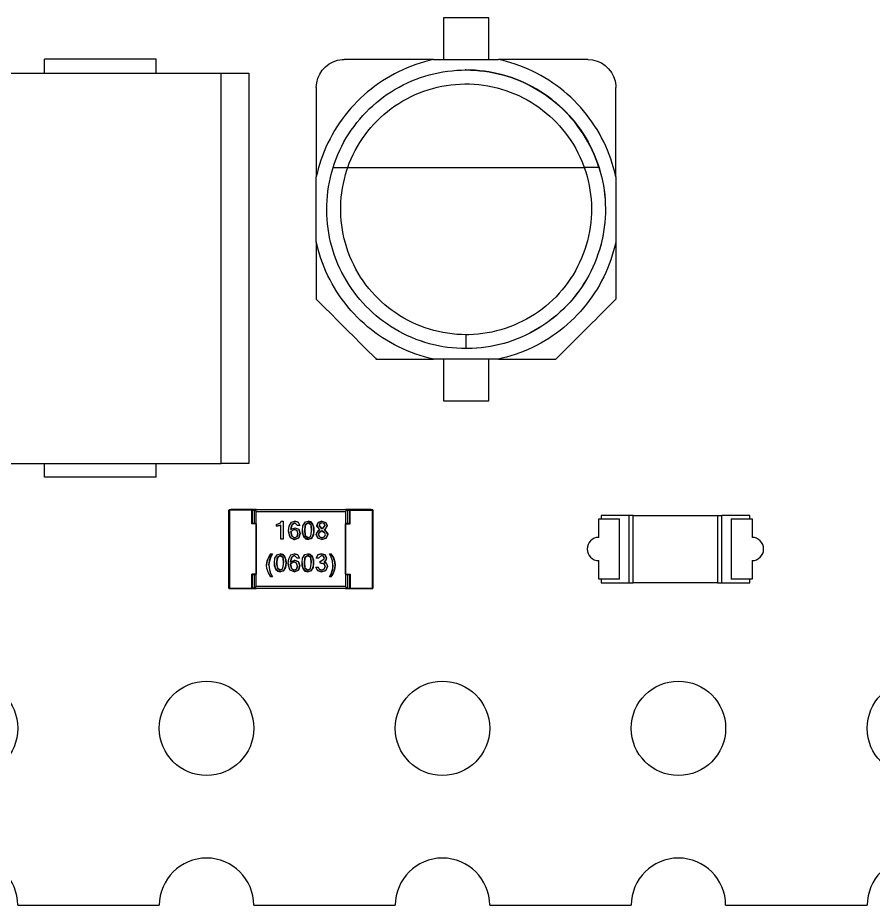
# Model space of a CAD drawing. Extents: x -18.2 to 17, y -12.1 to 12.1.
# Drawn here: x -9.84 to -0.63, y -12.06 to -2.51 of the extents above; entities that cross this region are included whole.
import ezdxf

# ---------------------------------------------------------------- set-up
doc = ezdxf.new("R2010")
doc.units = 0
doc.layers.get('0').update_dxf_attribs({"linetype": 'continuous'})

# ---------------------------------------------------------------- blocks, each defined once
blk = doc.blocks.new('SHAPE')
at = {"layer": 'Step_Models', "color": 0}
for points in [[(-4.7728, -2.5095), (-4.8228, -2.5095), (-4.8727, -2.5095), (-4.9227, -2.5095), (-4.9727, -2.5095), (-5.0228, -2.5095), (-5.0728, -2.5095), (-5.1227, -2.5095), (-5.1727, -2.5095), (-5.2227, -2.5095), (-5.2603, -2.5095)], [(-5.2603, -2.5095), (-5.2603, -2.5595), (-5.2603, -2.6095), (-5.2603, -2.6595), (-5.2603, -2.7095), (-5.2603, -2.7595), (-5.2603, -2.8095), (-5.2603, -2.8595), (-5.2603, -2.9095), (-5.2603, -2.9595)], [(-4.7728, -2.9595), (-4.7728, -2.9095), (-4.7728, -2.8595), (-4.7728, -2.8095), (-4.7728, -2.7595), (-4.7728, -2.7095), (-4.7728, -2.6595), (-4.7728, -2.6095), (-4.7728, -2.5595), (-4.7728, -2.5095)], [(-5.3663, -2.9595), (-5.415, -2.9708), (-5.4633, -2.9836), (-5.5112, -2.9979), (-5.5587, -3.0136), (-5.6057, -3.0308), (-5.6521, -3.0493), (-5.6979, -3.0693), (-5.7431, -3.0906), (-5.7877, -3.1133), (-5.8315, -3.1373), (-5.8746, -3.1627), (-5.9169, -3.1893), (-5.9584, -3.2173), (-5.999, -3.2464), (-6.0387, -3.2768), (-6.0775, -3.3084), (-6.1153, -3.3411), (-6.1521, -3.375), (-6.1878, -3.4099), (-6.2225, -3.4459), (-6.2561, -3.483), (-6.2885, -3.521), (-6.3198, -3.5601), (-6.3498, -3.6), (-6.3787, -3.6409), (-6.4062, -3.6826), (-6.4326, -3.7251), (-6.4576, -3.7684), (-6.4813, -3.8124), (-6.5036, -3.8571), (-6.5246, -3.9025), (-6.5442, -3.9485), (-6.5624, -3.9951), (-6.5791, -4.0422), (-6.5945, -4.0898), (-6.6083, -4.1378), (-6.6208, -4.1862), (-6.629, -4.2222)], [(-6.629, -3.2595), (-6.6248, -3.2097), (-6.6125, -3.1613), (-6.5923, -3.1157), (-6.5648, -3.074), (-6.5307, -3.0374), (-6.4911, -3.0071), (-6.447, -2.9837), (-6.3996, -2.9679), (-6.3502, -2.9603), (-6.329, -2.9595)], [(-5.3663, -2.9595), (-5.4163, -2.9595), (-5.4663, -2.9595), (-5.5163, -2.9595), (-5.5663, -2.9595), (-5.6163, -2.9595), (-5.6663, -2.9595), (-5.7163, -2.9595), (-5.7663, -2.9595), (-5.8163, -2.9595), (-5.8663, -2.9595), (-5.9163, -2.9595), (-5.9663, -2.9595), (-6.0163, -2.9595), (-6.0663, -2.9595), (-6.1163, -2.9595), (-6.1663, -2.9595), (-6.2163, -2.9595), (-6.2663, -2.9595), (-6.3163, -2.9595), (-6.329, -2.9595)], [(-5.3663, -2.9595), (-5.3163, -2.9595), (-5.2663, -2.9595), (-5.2163, -2.9595), (-5.1663, -2.9595), (-5.1163, -2.9595), (-5.0663, -2.9595), (-5.0163, -2.9595), (-4.9663, -2.9595), (-4.9163, -2.9595), (-4.8663, -2.9595), (-4.8163, -2.9595), (-4.7663, -2.9595), (-4.7163, -2.9595), (-4.6667, -2.9595)], [(-3.404, -4.2222), (-3.4153, -4.1735), (-3.4281, -4.1252), (-3.4424, -4.0773), (-3.4581, -4.0298), (-3.4753, -3.9828), (-3.4938, -3.9364), (-3.5138, -3.8906), (-3.5351, -3.8454), (-3.5578, -3.8008), (-3.5818, -3.757), (-3.6072, -3.7139), (-3.6338, -3.6716), (-3.6618, -3.6301), (-3.6909, -3.5895), (-3.7213, -3.5498), (-3.7529, -3.511), (-3.7856, -3.4732), (-3.8195, -3.4364), (-3.8544, -3.4007), (-3.8904, -3.366), (-3.9275, -3.3324), (-3.9655, -3.3), (-4.0046, -3.2687), (-4.0445, -3.2387), (-4.0854, -3.2098), (-4.1271, -3.1823), (-4.1696, -3.1559), (-4.2129, -3.1309), (-4.2569, -3.1072), (-4.3016, -3.0849), (-4.347, -3.0639), (-4.393, -3.0443), (-4.4396, -3.0261), (-4.4867, -3.0094), (-4.5343, -2.994), (-4.5823, -2.9802), (-4.6307, -2.9677), (-4.6667, -2.9595)], [(-3.704, -2.9595), (-3.754, -2.9595), (-3.804, -2.9595), (-3.854, -2.9595), (-3.904, -2.9595), (-3.954, -2.9595), (-4.004, -2.9595), (-4.054, -2.9595), (-4.104, -2.9595), (-4.154, -2.9595), (-4.204, -2.9595), (-4.254, -2.9595), (-4.304, -2.9595), (-4.354, -2.9595), (-4.404, -2.9595), (-4.454, -2.9595), (-4.504, -2.9595), (-4.554, -2.9595), (-4.604, -2.9595), (-4.654, -2.9595), (-4.6667, -2.9595)], [(-3.704, -2.9595), (-3.6542, -2.9637), (-3.6058, -2.976), (-3.5602, -2.9962), (-3.5185, -3.0237), (-3.4819, -3.0578), (-3.4516, -3.0974), (-3.4282, -3.1415), (-3.4124, -3.1889), (-3.4048, -3.2383), (-3.404, -3.2595)], [(-6.4489, -4.122), (-6.4331, -4.0746), (-6.4158, -4.0277), (-6.3968, -3.9814), (-6.3764, -3.9358), (-6.3544, -3.8909), (-6.331, -3.8467), (-6.3061, -3.8033), (-6.2797, -3.7608), (-6.252, -3.7192), (-6.2229, -3.6786), (-6.1925, -3.6389), (-6.1607, -3.6003), (-6.1277, -3.5628), (-6.0934, -3.5263), (-6.058, -3.4911), (-6.0214, -3.457), (-5.9837, -3.4242), (-5.9449, -3.3926), (-5.9051, -3.3624), (-5.8643, -3.3335), (-5.8225, -3.306), (-5.7799, -3.2799), (-5.7364, -3.2552), (-5.6921, -3.232), (-5.6471, -3.2103), (-5.6013, -3.1901), (-5.555, -3.1714), (-5.508, -3.1543), (-5.4605, -3.1387), (-5.4125, -3.1248), (-5.364, -3.1125), (-5.3152, -3.1017), (-5.266, -3.0926), (-5.2166, -3.0852), (-5.1669, -3.0794), (-5.1171, -3.0753), (-5.0671, -3.0728), (-5.018, -3.072)], [(-5.0206, -3.072), (-5.0248, -3.072)], [(-5.0248, -3.072), (-5.0165, -3.072)], [(-3.5871, -4.122), (-3.6029, -4.0746), (-3.6203, -4.0277), (-3.6392, -3.9814), (-3.6596, -3.9358), (-3.6816, -3.8909), (-3.705, -3.8467), (-3.7299, -3.8033), (-3.7563, -3.7608), (-3.784, -3.7192), (-3.8131, -3.6786), (-3.8435, -3.6389), (-3.8753, -3.6003), (-3.9083, -3.5628), (-3.9426, -3.5263), (-3.978, -3.4911), (-4.0146, -3.457), (-4.0523, -3.4242), (-4.0911, -3.3926), (-4.1309, -3.3624), (-4.1717, -3.3335), (-4.2135, -3.306), (-4.2561, -3.2799), (-4.2996, -3.2552), (-4.3439, -3.232), (-4.3889, -3.2103), (-4.4347, -3.1901), (-4.481, -3.1714), (-4.528, -3.1543), (-4.5755, -3.1388), (-4.6236, -3.1248), (-4.672, -3.1125), (-4.7208, -3.1017), (-4.77, -3.0927), (-4.8194, -3.0852), (-4.8691, -3.0794), (-4.9189, -3.0753), (-4.9689, -3.0728), (-5.0189, -3.072), (-5.0248, -3.072)], [(-5.0183, -3.072), (-4.9683, -3.0728), (-4.9183, -3.0752), (-4.8685, -3.0793), (-4.8188, -3.0851), (-4.7694, -3.0925), (-4.7202, -3.1016), (-4.6714, -3.1122), (-4.6229, -3.1246), (-4.5749, -3.1385), (-4.5274, -3.154), (-4.4804, -3.1711), (-4.434, -3.1897), (-4.3883, -3.2099), (-4.3432, -3.2316), (-4.2989, -3.2548), (-4.2554, -3.2794), (-4.2128, -3.3055), (-4.171, -3.333), (-4.1302, -3.3619), (-4.0903, -3.3921), (-4.0515, -3.4236), (-4.0138, -3.4564), (-3.9772, -3.4904), (-3.9417, -3.5257), (-3.9074, -3.5621), (-3.8744, -3.5996), (-3.8426, -3.6382), (-3.8121, -3.6778), (-3.783, -3.7185), (-3.7552, -3.7601), (-3.7289, -3.8025), (-3.704, -3.8459), (-3.6805, -3.89), (-3.6585, -3.9349), (-3.638, -3.9805), (-3.6191, -4.0268), (-3.6017, -4.0737), (-3.5859, -4.1211), (-3.5716, -4.1691), (-3.559, -4.2174), (-3.548, -4.2662), (-3.5386, -4.3153), (-3.5309, -4.3647), (-3.5248, -4.4143), (-3.5204, -4.4641), (-3.5176, -4.5141), (-3.5165, -4.564), (-3.5171, -4.614), (-3.5193, -4.664), (-3.5232, -4.7138), (-3.5288, -4.7635), (-3.536, -4.813), (-3.5448, -4.8622), (-3.5553, -4.9111), (-3.5674, -4.9596), (-3.5812, -5.0077), (-3.5965, -5.0553), (-3.6134, -5.1023), (-3.6318, -5.1488), (-3.6518, -5.1946), (-3.6733, -5.2398), (-3.6963, -5.2841), (-3.7208, -5.3277), (-3.7467, -5.3705), (-3.774, -5.4124), (-3.8027, -5.4533), (-3.8328, -5.4933), (-3.8641, -5.5322), (-3.8968, -5.5701), (-3.9307, -5.6069), (-3.9657, -5.6425), (-4.002, -5.6769), (-4.0394, -5.7101), (-4.0779, -5.742), (-4.1174, -5.7727), (-4.1579, -5.802), (-4.1994, -5.8299), (-4.2417, -5.8564), (-4.285, -5.8815), (-4.329, -5.9052), (-4.3738, -5.9274), (-4.4194, -5.948), (-4.4656, -5.9672), (-4.5124, -5.9847), (-4.5597, -6.0008), (-4.6076, -6.0152), (-4.6559, -6.028), (-4.7046, -6.0392), (-4.7537, -6.0488), (-4.8031, -6.0567), (-4.8527, -6.063), (-4.9025, -6.0677), (-4.9524, -6.0706), (-5.0023, -6.0719), (-5.0165, -6.072)], [(-5.018, -3.072), (-5.0172, -3.072)], [(-5.0165, -3.072), (-4.9665, -3.0728), (-4.9166, -3.0753), (-4.8667, -3.0795), (-4.8171, -3.0853), (-4.7677, -3.0928), (-4.7185, -3.1019), (-4.6697, -3.1126), (-4.6212, -3.125), (-4.5732, -3.139), (-4.5257, -3.1546), (-4.4787, -3.1717), (-4.4324, -3.1904), (-4.3867, -3.2106), (-4.3416, -3.2324), (-4.2974, -3.2556), (-4.2539, -3.2803), (-4.2113, -3.3065), (-4.1695, -3.334), (-4.1287, -3.3629), (-4.0889, -3.3932), (-4.0502, -3.4247), (-4.0125, -3.4576), (-3.9759, -3.4917), (-3.9405, -3.5269), (-3.9062, -3.5634), (-3.8732, -3.6009), (-3.8415, -3.6396), (-3.8111, -3.6793), (-3.782, -3.7199), (-3.7543, -3.7615), (-3.728, -3.8041), (-3.7031, -3.8474), (-3.6797, -3.8916), (-3.6578, -3.9365), (-3.6373, -3.9822), (-3.6184, -4.0285), (-3.6011, -4.0754), (-3.5856, -4.122)], [(-6.2908, -4.122), (-6.2733, -4.0752), (-6.254, -4.029), (-6.233, -3.9836), (-6.2104, -3.9391), (-6.1862, -3.8953), (-6.1603, -3.8525), (-6.1329, -3.8107), (-6.1039, -3.77), (-6.0735, -3.7303), (-6.0416, -3.6918), (-6.0083, -3.6545), (-5.9737, -3.6185), (-5.9377, -3.5837), (-5.9005, -3.5504), (-5.862, -3.5184), (-5.8224, -3.4879), (-5.7817, -3.4588), (-5.74, -3.4313), (-5.6973, -3.4053), (-5.6536, -3.381), (-5.6091, -3.3583), (-5.5637, -3.3372), (-5.5176, -3.3179), (-5.4708, -3.3002), (-5.4234, -3.2843), (-5.3755, -3.2702), (-5.327, -3.2578), (-5.2782, -3.2473), (-5.2289, -3.2386), (-5.1794, -3.2317), (-5.1297, -3.2266), (-5.0798, -3.2234), (-5.0298, -3.2221), (-4.9798, -3.2225), (-4.9299, -3.2249), (-4.88, -3.2291), (-4.8304, -3.2351), (-4.781, -3.243), (-4.732, -3.2526), (-4.6833, -3.2641), (-4.6351, -3.2774), (-4.5874, -3.2925), (-4.5404, -3.3093), (-4.4939, -3.3279), (-4.4482, -3.3481), (-4.4033, -3.3701), (-4.3592, -3.3937), (-4.316, -3.4189), (-4.2738, -3.4456), (-4.2326, -3.474), (-4.1925, -3.5038), (-4.1535, -3.5351), (-4.1157, -3.5678), (-4.0791, -3.6019), (-4.0439, -3.6373), (-4.0099, -3.6741), (-3.9774, -3.712), (-3.9462, -3.7511), (-3.9166, -3.7914), (-3.8884, -3.8327), (-3.8618, -3.875), (-3.8368, -3.9183), (-3.8134, -3.9625), (-3.7917, -4.0075), (-3.7716, -4.0533), (-3.7533, -4.0998), (-3.7452, -4.122)], [(-6.629, -3.2595), (-6.629, -3.3095), (-6.629, -3.3595), (-6.629, -3.4095), (-6.629, -3.4595), (-6.629, -3.5095), (-6.629, -3.5595), (-6.629, -3.6095), (-6.629, -3.6595), (-6.629, -3.7095), (-6.629, -3.7595), (-6.629, -3.8095), (-6.629, -3.8595), (-6.629, -3.9095), (-6.629, -3.9595), (-6.629, -4.0095), (-6.629, -4.0595), (-6.629, -4.1095), (-6.629, -4.1595), (-6.629, -4.2095), (-6.629, -4.2222)], [(-3.404, -4.2222), (-3.404, -4.1722), (-3.404, -4.1222), (-3.404, -4.0722), (-3.404, -4.0222), (-3.404, -3.9722), (-3.404, -3.9222), (-3.404, -3.8722), (-3.404, -3.8222), (-3.404, -3.7722), (-3.404, -3.7222), (-3.404, -3.6722), (-3.404, -3.6222), (-3.404, -3.5722), (-3.404, -3.5222), (-3.404, -3.4722), (-3.404, -3.4222), (-3.404, -3.3722), (-3.404, -3.3222), (-3.404, -3.2722), (-3.404, -3.2595)], [(-5.0165, -6.072), (-5.0665, -6.0712), (-5.1164, -6.0687), (-5.1663, -6.0645), (-5.2159, -6.0587), (-5.2653, -6.0512), (-5.3145, -6.0421), (-5.3633, -6.0314), (-5.4118, -6.019), (-5.4598, -6.005), (-5.5073, -5.9894), (-5.5543, -5.9723), (-5.6006, -5.9536), (-5.6463, -5.9334), (-5.6914, -5.9116), (-5.7356, -5.8884), (-5.7791, -5.8637), (-5.8217, -5.8375), (-5.8635, -5.81), (-5.9043, -5.7811), (-5.9441, -5.7508), (-5.9828, -5.7193), (-6.0205, -5.6864), (-6.0571, -5.6523), (-6.0925, -5.6171), (-6.1268, -5.5806), (-6.1598, -5.5431), (-6.1915, -5.5044), (-6.2219, -5.4647), (-6.251, -5.4241), (-6.2787, -5.3825), (-6.305, -5.3399), (-6.3299, -5.2966), (-6.3533, -5.2524), (-6.3752, -5.2075), (-6.3957, -5.1618), (-6.4146, -5.1155), (-6.4319, -5.0686), (-6.4477, -5.0212), (-6.4618, -4.9732), (-6.4744, -4.9249), (-6.4854, -4.8761), (-6.4947, -4.827), (-6.5024, -4.7775), (-6.5084, -4.7279), (-6.5127, -4.6781), (-6.5154, -4.6282), (-6.5165, -4.5782), (-6.5159, -4.5282), (-6.5136, -4.4783), (-6.5096, -4.4284), (-6.504, -4.3787), (-6.4967, -4.3293), (-6.4878, -4.2801), (-6.4773, -4.2312), (-6.4651, -4.1827), (-6.4513, -4.1346), (-6.4474, -4.122)], [(-6.4489, -4.122), (-6.4048, -4.122)], [(-6.4474, -4.122), (-6.4048, -4.122)], [(-6.4048, -4.122), (-6.3548, -4.122), (-6.3048, -4.122), (-6.2893, -4.122)], [(-5.0165, -5.922), (-5.0665, -5.9211), (-5.1164, -5.9183), (-5.1662, -5.9137), (-5.2158, -5.9072), (-5.2651, -5.8989), (-5.314, -5.8888), (-5.3626, -5.8769), (-5.4107, -5.8632), (-5.4582, -5.8477), (-5.5051, -5.8305), (-5.5514, -5.8115), (-5.5969, -5.7908), (-5.6417, -5.7685), (-5.6856, -5.7445), (-5.7285, -5.719), (-5.7705, -5.6918), (-5.8114, -5.6631), (-5.8513, -5.6329), (-5.89, -5.6013), (-5.9275, -5.5683), (-5.9638, -5.5338), (-5.9988, -5.4981), (-6.0324, -5.4611), (-6.0646, -5.4229), (-6.0954, -5.3835), (-6.1247, -5.343), (-6.1525, -5.3014), (-6.1787, -5.2588), (-6.2034, -5.2153), (-6.2264, -5.1709), (-6.2477, -5.1257), (-6.2674, -5.0798), (-6.2853, -5.0331), (-6.3015, -4.9858), (-6.316, -4.9379), (-6.3286, -4.8896), (-6.3395, -4.8408), (-6.3485, -4.7916), (-6.3557, -4.7421), (-6.3611, -4.6924), (-6.3647, -4.6425), (-6.3663, -4.5926), (-6.3662, -4.5426), (-6.3642, -4.4926), (-6.3603, -4.4428), (-6.3546, -4.3931), (-6.3471, -4.3437), (-6.3377, -4.2946), (-6.3265, -4.2458), (-6.3135, -4.1976), (-6.2988, -4.1498), (-6.2893, -4.122)], [(-6.2908, -4.122), (-6.2408, -4.122), (-6.1908, -4.122), (-6.1408, -4.122), (-6.0908, -4.122), (-6.0408, -4.122), (-5.9908, -4.122), (-5.9408, -4.122), (-5.8908, -4.122), (-5.8408, -4.122), (-5.7908, -4.122), (-5.7408, -4.122), (-5.6908, -4.122), (-5.6408, -4.122), (-5.5908, -4.122), (-5.5408, -4.122), (-5.4908, -4.122), (-5.4408, -4.122), (-5.3908, -4.122), (-5.3408, -4.122), (-5.2908, -4.122), (-5.2408, -4.122), (-5.1908, -4.122), (-5.1408, -4.122), (-5.0908, -4.122), (-5.0408, -4.122), (-4.9908, -4.122), (-4.9408, -4.122), (-4.8908, -4.122), (-4.8408, -4.122), (-4.7908, -4.122), (-4.7408, -4.122), (-4.6908, -4.122), (-4.6408, -4.122), (-4.5908, -4.122), (-4.5408, -4.122), (-4.4908, -4.122), (-4.4408, -4.122), (-4.3908, -4.122), (-4.3408, -4.122), (-4.2908, -4.122), (-4.2408, -4.122), (-4.1908, -4.122), (-4.1408, -4.122), (-4.0908, -4.122), (-4.0408, -4.122), (-3.9908, -4.122), (-3.9408, -4.122), (-3.8908, -4.122), (-3.8408, -4.122), (-3.7908, -4.122), (-3.7452, -4.122)], [(-6.2898, -4.1234), (-6.2893, -4.122)], [(-6.2893, -4.122), (-6.2393, -4.122), (-6.1893, -4.122), (-6.1393, -4.122), (-6.0893, -4.122), (-6.0393, -4.122), (-5.9893, -4.122), (-5.9393, -4.122), (-5.8893, -4.122), (-5.8393, -4.122), (-5.7893, -4.122), (-5.7393, -4.122), (-5.6893, -4.122), (-5.6393, -4.122), (-5.5893, -4.122), (-5.5393, -4.122), (-5.4893, -4.122), (-5.4393, -4.122), (-5.3893, -4.122), (-5.3393, -4.122), (-5.2893, -4.122), (-5.2393, -4.122), (-5.1893, -4.122), (-5.1393, -4.122), (-5.0893, -4.122), (-5.0393, -4.122), (-4.9893, -4.122), (-4.9393, -4.122), (-4.8893, -4.122), (-4.8393, -4.122), (-4.7893, -4.122), (-4.7393, -4.122), (-4.6893, -4.122), (-4.6393, -4.122), (-4.5893, -4.122), (-4.5393, -4.122), (-4.4893, -4.122), (-4.4393, -4.122), (-4.3893, -4.122), (-4.3393, -4.122), (-4.2893, -4.122), (-4.2393, -4.122), (-4.1893, -4.122), (-4.1393, -4.122), (-4.0893, -4.122), (-4.0393, -4.122), (-3.9893, -4.122), (-3.9393, -4.122), (-3.8893, -4.122), (-3.8393, -4.122), (-3.7893, -4.122), (-3.7437, -4.122)], [(-3.5856, -4.122), (-3.5714, -4.1699), (-3.5588, -4.2183), (-3.5478, -4.2671), (-3.5385, -4.3162), (-3.5308, -4.3656), (-3.5247, -4.4152), (-3.5203, -4.4651), (-3.5176, -4.515), (-3.5165, -4.565), (-3.5171, -4.615), (-3.5194, -4.6649), (-3.5233, -4.7147), (-3.5289, -4.7644), (-3.5361, -4.8139), (-3.545, -4.8631), (-3.5555, -4.912), (-3.5677, -4.9605), (-3.5814, -5.0086), (-3.5968, -5.0561), (-3.6137, -5.1032), (-3.6322, -5.1496), (-3.6522, -5.1955), (-3.6737, -5.2406), (-3.6968, -5.285), (-3.7213, -5.3285), (-3.7472, -5.3713), (-3.7745, -5.4131), (-3.8033, -5.4541), (-3.8333, -5.494), (-3.8647, -5.5329), (-3.8974, -5.5708), (-3.9313, -5.6075), (-3.9664, -5.6431), (-4.0027, -5.6775), (-4.0401, -5.7107), (-4.0786, -5.7426), (-4.1181, -5.7732), (-4.1586, -5.8025), (-4.2001, -5.8304), (-4.2425, -5.8569), (-4.2858, -5.882), (-4.3298, -5.9056), (-4.3747, -5.9277), (-4.4202, -5.9484), (-4.4664, -5.9675), (-4.5132, -5.9851), (-4.5606, -6.001), (-4.6085, -6.0154), (-4.6568, -6.0282), (-4.7055, -6.0394), (-4.7546, -6.049), (-4.804, -6.0569), (-4.8536, -6.0631), (-4.9034, -6.0677), (-4.9533, -6.0707), (-5.0033, -6.0719), (-5.0165, -6.072)], [(-3.7437, -4.122), (-3.7279, -4.1694), (-3.7139, -4.2174), (-3.7017, -4.2659), (-3.6912, -4.3148), (-3.6826, -4.3641), (-3.6758, -4.4136), (-3.6709, -4.4633), (-3.6678, -4.5132), (-3.6665, -4.5632), (-3.6671, -4.6132), (-3.6696, -4.6632), (-3.6739, -4.713), (-3.68, -4.7626), (-3.688, -4.8119), (-3.6978, -4.861), (-3.7094, -4.9096), (-3.7228, -4.9578), (-3.738, -5.0054), (-3.7549, -5.0525), (-3.7735, -5.0988), (-3.7939, -5.1445), (-3.8159, -5.1894), (-3.8396, -5.2334), (-3.8649, -5.2765), (-3.8918, -5.3187), (-3.9202, -5.3598), (-3.9501, -5.3999), (-3.9815, -5.4388), (-4.0143, -5.4765), (-4.0485, -5.513), (-4.084, -5.5482), (-4.1208, -5.5821), (-4.1588, -5.6145), (-4.198, -5.6456), (-4.2383, -5.6752), (-4.2797, -5.7032), (-4.3221, -5.7297), (-4.3655, -5.7546), (-4.4097, -5.7779), (-4.4548, -5.7996), (-4.5006, -5.8195), (-4.5472, -5.8378), (-4.5943, -5.8543), (-4.6421, -5.869), (-4.6904, -5.882), (-4.7391, -5.8932), (-4.7882, -5.9026), (-4.8377, -5.9101), (-4.8873, -5.9158), (-4.9372, -5.9197), (-4.9871, -5.9217), (-5.0165, -5.922)], [(-3.5871, -4.122), (-3.6371, -4.122), (-3.6871, -4.122), (-3.7371, -4.122), (-3.7437, -4.122)], [(-3.5856, -4.122), (-3.6356, -4.122), (-3.6856, -4.122), (-3.7356, -4.122), (-3.7437, -4.122)], [(-3.7437, -4.122), (-3.7432, -4.1235)], [(-6.629, -4.9218), (-6.629, -4.8718), (-6.629, -4.8218), (-6.629, -4.7718), (-6.629, -4.7218), (-6.629, -4.6718), (-6.629, -4.6218), (-6.629, -4.5718), (-6.629, -4.5218), (-6.629, -4.4718), (-6.629, -4.4218), (-6.629, -4.3718), (-6.629, -4.3218), (-6.629, -4.2718), (-6.629, -4.2222)], [(-3.404, -4.2222), (-3.404, -4.2722), (-3.404, -4.3222), (-3.404, -4.3722), (-3.404, -4.4222), (-3.404, -4.4722), (-3.404, -4.5222), (-3.404, -4.5722), (-3.404, -4.6222), (-3.404, -4.6722), (-3.404, -4.7222), (-3.404, -4.7722), (-3.404, -4.8222), (-3.404, -4.8722), (-3.404, -4.9218)], [(-5.3663, -6.1845), (-5.415, -6.1732), (-5.4633, -6.1604), (-5.5112, -6.1461), (-5.5587, -6.1304), (-5.6057, -6.1132), (-5.6521, -6.0947), (-5.6979, -6.0747), (-5.7431, -6.0534), (-5.7877, -6.0307), (-5.8315, -6.0067), (-5.8746, -5.9813), (-5.9169, -5.9547), (-5.9584, -5.9267), (-5.999, -5.8976), (-6.0387, -5.8672), (-6.0775, -5.8356), (-6.1153, -5.8029), (-6.1521, -5.769), (-6.1878, -5.7341), (-6.2225, -5.6981), (-6.2561, -5.661), (-6.2885, -5.623), (-6.3198, -5.5839), (-6.3498, -5.544), (-6.3787, -5.5031), (-6.4062, -5.4614), (-6.4326, -5.4189), (-6.4576, -5.3756), (-6.4813, -5.3316), (-6.5036, -5.2869), (-6.5246, -5.2415), (-6.5442, -5.1955), (-6.5624, -5.1489), (-6.5791, -5.1018), (-6.5945, -5.0542), (-6.6083, -5.0062), (-6.6208, -4.9578), (-6.629, -4.9218)], [(-6.629, -4.9218), (-6.629, -4.9718), (-6.629, -5.0218), (-6.629, -5.0718), (-6.629, -5.1218), (-6.629, -5.1718), (-6.629, -5.2218), (-6.629, -5.2718), (-6.629, -5.3218), (-6.629, -5.3718), (-6.629, -5.4218), (-6.629, -5.4718), (-6.629, -5.5218), (-6.629, -5.5395)], [(-3.404, -4.9218), (-3.4153, -4.9705), (-3.4281, -5.0188), (-3.4424, -5.0667), (-3.4581, -5.1142), (-3.4753, -5.1612), (-3.4938, -5.2076), (-3.5138, -5.2534), (-3.5351, -5.2986), (-3.5578, -5.3432), (-3.5818, -5.387), (-3.6072, -5.4301), (-3.6338, -5.4724), (-3.6618, -5.5139), (-3.6909, -5.5545), (-3.7213, -5.5942), (-3.7529, -5.633), (-3.7856, -5.6708), (-3.8195, -5.7076), (-3.8544, -5.7433), (-3.8904, -5.778), (-3.9275, -5.8116), (-3.9655, -5.844), (-4.0046, -5.8753), (-4.0445, -5.9053), (-4.0854, -5.9342), (-4.1271, -5.9617), (-4.1696, -5.9881), (-4.2129, -6.0131), (-4.2569, -6.0368), (-4.3016, -6.0591), (-4.347, -6.0801), (-4.393, -6.0997), (-4.4396, -6.1179), (-4.4867, -6.1346), (-4.5343, -6.15), (-4.5823, -6.1638), (-4.6307, -6.1763), (-4.6667, -6.1845)], [(-3.404, -4.9218), (-3.404, -4.9718), (-3.404, -5.0218), (-3.404, -5.0718), (-3.404, -5.1218), (-3.404, -5.1718), (-3.404, -5.2218), (-3.404, -5.2718), (-3.404, -5.3218), (-3.404, -5.3718), (-3.404, -5.4218), (-3.404, -5.4718), (-3.404, -5.5218), (-3.404, -5.5395)], [(-6.629, -5.5395), (-6.5936, -5.5749), (-6.5583, -5.6102), (-6.5229, -5.6456), (-6.4876, -5.6809), (-6.4522, -5.7163), (-6.4169, -5.7516), (-6.3815, -5.787), (-6.3462, -5.8223), (-6.3108, -5.8577), (-6.2754, -5.8931), (-6.2401, -5.9284), (-6.2047, -5.9638), (-6.1694, -5.9991), (-6.134, -6.0345), (-6.0987, -6.0698), (-6.0633, -6.1052), (-6.028, -6.1405), (-5.9926, -6.1759), (-5.984, -6.1845)], [(-4.049, -6.1845), (-4.0136, -6.1491), (-3.9783, -6.1138), (-3.9429, -6.0784), (-3.9076, -6.0431), (-3.8722, -6.0077), (-3.8369, -5.9724), (-3.8015, -5.937), (-3.7662, -5.9017), (-3.7308, -5.8663), (-3.6954, -5.8309), (-3.6601, -5.7956), (-3.6247, -5.7602), (-3.5894, -5.7249), (-3.554, -5.6895), (-3.5187, -5.6542), (-3.4833, -5.6188), (-3.448, -5.5835), (-3.4126, -5.5481), (-3.404, -5.5395)], [(-5.0165, -6.072), (-5.0165, -6.022), (-5.0165, -5.972), (-5.0165, -5.922)], [(-5.0165, -6.072), (-5.0665, -6.0712), (-5.1164, -6.0687), (-5.1663, -6.0645), (-5.2159, -6.0587), (-5.2653, -6.0512), (-5.3145, -6.0421), (-5.3633, -6.0313), (-5.4118, -6.019), (-5.4598, -6.005), (-5.4855, -5.9968)], [(-5.984, -6.1845), (-5.934, -6.1845), (-5.884, -6.1845), (-5.834, -6.1845), (-5.784, -6.1845), (-5.734, -6.1845), (-5.684, -6.1845), (-5.634, -6.1845), (-5.584, -6.1845), (-5.534, -6.1845), (-5.484, -6.1845), (-5.434, -6.1845), (-5.384, -6.1845), (-5.3663, -6.1845)], [(-4.6667, -6.1845), (-4.7167, -6.1845), (-4.7667, -6.1845), (-4.8167, -6.1845), (-4.8667, -6.1845), (-4.9167, -6.1845), (-4.9667, -6.1845), (-5.0167, -6.1845), (-5.0667, -6.1845), (-5.1167, -6.1845), (-5.1667, -6.1845), (-5.2167, -6.1845), (-5.2667, -6.1845), (-5.3167, -6.1845), (-5.3663, -6.1845)], [(-5.2603, -6.1845), (-5.2603, -6.2345), (-5.2603, -6.2845), (-5.2603, -6.3345), (-5.2603, -6.3845), (-5.2603, -6.4345), (-5.2603, -6.4845), (-5.2603, -6.5345), (-5.2603, -6.5845), (-5.2603, -6.6345)], [(-4.7728, -6.6345), (-4.7728, -6.5845), (-4.7728, -6.5345), (-4.7728, -6.4845), (-4.7728, -6.4345), (-4.7728, -6.3845), (-4.7728, -6.3345), (-4.7728, -6.2845), (-4.7728, -6.2345), (-4.7728, -6.1845)], [(-4.6667, -6.1845), (-4.6167, -6.1845), (-4.5667, -6.1845), (-4.5167, -6.1845), (-4.4667, -6.1845), (-4.4167, -6.1845), (-4.3667, -6.1845), (-4.3167, -6.1845), (-4.2667, -6.1845), (-4.2167, -6.1845), (-4.1667, -6.1845), (-4.1167, -6.1845), (-4.0667, -6.1845), (-4.049, -6.1845)], [(-5.2603, -6.6345), (-5.2103, -6.6345), (-5.1602, -6.6345), (-5.1102, -6.6345), (-5.0602, -6.6345), (-5.0103, -6.6345), (-4.9603, -6.6345), (-4.9102, -6.6345), (-4.8602, -6.6345), (-4.8102, -6.6345), (-4.7728, -6.6345)]]:
    blk.add_lwpolyline(points, dxfattribs=at)
blk = doc.blocks.new('SHAPE007')
at = {"layer": 'Step_Models', "color": 0}
for p, q in [((-8.3535, -2.957), (-9.5535, -2.957)), ((-9.5535, -3.107), (-9.5535, -2.957)), ((-8.3535, -3.107), (-8.3535, -2.957)), ((-10.5535, -3.107), (-10.2535, -3.107)), ((-10.5535, -7.307), (-10.5535, -3.107)), ((-10.2535, -3.107), (-7.6535, -3.107)), ((-10.2535, -3.107), (-10.2535, -7.307)), ((-7.6535, -3.107), (-7.3535, -3.107)), ((-7.6535, -7.307), (-7.6535, -3.107)), ((-7.3535, -3.107), (-7.3535, -7.307)), ((-10.2535, -7.307), (-10.5535, -7.307)), ((-10.2535, -7.307), (-7.6535, -7.307)), ((-9.5535, -7.457), (-9.5535, -7.307)), ((-8.3535, -7.457), (-8.3535, -7.307)), ((-7.3535, -7.307), (-7.6535, -7.307)), ((-8.3535, -7.457), (-9.5535, -7.457))]:
    blk.add_line(p, q, dxfattribs=at)
blk = doc.blocks.new('SHAPE014')
at = {"layer": 'Step_Models', "color": 0}
for p, q in [((-7.5695, -8.6496), (-7.5695, -7.8096)), ((-7.5695, -7.8096), (-7.5695, -8.6496)), ((-7.5645, -7.8046), (-7.3245, -7.8046)), ((-7.3245, -7.8096), (-7.5645, -7.8096)), ((-7.5645, -7.8096), (-7.5645, -8.6496)), ((-7.5495, -7.8046), (-7.3245, -7.8046)), ((-7.2745, -7.8046), (-7.5495, -7.8046)), ((-7.3245, -7.9596), (-7.3245, -7.8096)), ((-7.3195, -7.8096), (-7.2945, -7.8096)), ((-7.3195, -7.8096), (-7.3195, -7.9546)), ((-7.3195, -7.9546), (-7.3195, -7.8096)), ((-7.2945, -7.8046), (-6.2945, -7.8046)), ((-7.2945, -7.8096), (-7.2945, -7.8046)), ((-7.2945, -7.8046), (-7.2745, -7.8246)), ((-7.2945, -7.9546), (-7.2945, -7.8096)), ((-7.2745, -7.8246), (-6.3145, -7.8246)), ((-7.2745, -8.6346), (-7.2745, -7.8246)), ((-6.0395, -7.8046), (-6.3145, -7.8046)), ((-6.2945, -7.8046), (-6.3145, -7.8246)), ((-6.3145, -7.8246), (-6.3145, -8.6346)), ((-6.2945, -7.8046), (-6.2945, -7.8096)), ((-6.2945, -7.8096), (-6.2695, -7.8096)), ((-6.2945, -7.8096), (-6.2945, -7.9546)), ((-6.2695, -7.9546), (-6.2695, -7.8096)), ((-6.2695, -7.8096), (-6.2695, -7.9546)), ((-6.2645, -7.8046), (-6.0395, -7.8046)), ((-6.2645, -7.8046), (-6.0245, -7.8046)), ((-6.2645, -7.8096), (-6.0245, -7.8096)), ((-6.2645, -7.9596), (-6.2645, -7.8096)), ((-6.0245, -8.6496), (-6.0245, -7.8096)), ((-6.0195, -7.8096), (-6.0195, -8.6496)), ((-6.0195, -7.8096), (-6.0195, -8.6496)), ((-7.0056, -7.9296), (-6.9868, -7.9296)), ((-6.9868, -7.9296), (-6.9868, -8.1237)), ((-7.2753, -7.9596), (-7.3245, -7.9596)), ((-7.3195, -7.9546), (-7.2945, -7.9546)), ((-7.2791, -7.9546), (-7.3195, -7.9546)), ((-7.2945, -7.9546), (-7.2791, -7.9546)), ((-7.2753, -7.9596), (-7.2753, -8.4996)), ((-7.0572, -7.9835), (-7.0572, -7.9641)), ((-7.0113, -8.1237), (-7.0113, -7.9735)), ((-6.8046, -7.977), (-6.8299, -7.977)), ((-6.3137, -8.4996), (-6.3137, -7.9596)), ((-6.3137, -7.9596), (-6.2645, -7.9596)), ((-6.3099, -7.9546), (-6.2945, -7.9546)), ((-6.2695, -7.9546), (-6.3099, -7.9546)), ((-6.2945, -7.9546), (-6.2695, -7.9546)), ((-6.9868, -8.1237), (-7.0113, -8.1237)), ((-7.1175, -8.2796), (-7.1007, -8.2796)), ((-6.4882, -8.2796), (-6.4714, -8.2796)), ((-6.809, -8.327), (-6.8342, -8.327)), ((-6.6067, -8.3292), (-6.632, -8.3292)), ((-6.5856, -8.3806), (-6.5856, -8.3615)), ((-6.5856, -8.3615), (-6.58, -8.3615)), ((-6.5762, -8.3806), (-6.5856, -8.3806)), ((-7.2753, -8.4996), (-7.3245, -8.4996)), ((-7.3245, -8.6496), (-7.3245, -8.4996)), ((-6.6344, -8.4233), (-6.6091, -8.4233)), ((-6.3137, -8.4996), (-6.2645, -8.4996)), ((-6.2645, -8.4996), (-6.2645, -8.6496)), ((-7.3195, -8.5046), (-7.3195, -8.6496)), ((-7.2945, -8.5046), (-7.3195, -8.5046)), ((-7.3195, -8.6496), (-7.3195, -8.5046)), ((-7.3195, -8.5046), (-7.2791, -8.5046)), ((-7.2945, -8.6496), (-7.2945, -8.5046)), ((-7.2791, -8.5046), (-7.2945, -8.5046)), ((-7.1007, -8.5296), (-7.1175, -8.5296)), ((-6.4714, -8.5296), (-6.4882, -8.5296)), ((-6.2945, -8.5046), (-6.3099, -8.5046)), ((-6.3099, -8.5046), (-6.2695, -8.5046)), ((-6.2695, -8.5046), (-6.2945, -8.5046)), ((-6.2945, -8.5046), (-6.2945, -8.6496)), ((-6.2695, -8.6496), (-6.2695, -8.5046)), ((-6.2695, -8.5046), (-6.2695, -8.6496)), ((-7.5645, -8.6496), (-7.3245, -8.6496)), ((-7.5645, -8.6546), (-7.3245, -8.6546)), ((-7.3245, -8.6546), (-7.2745, -8.6546)), ((-7.2945, -8.6496), (-7.3195, -8.6496)), ((-7.3195, -8.6496), (-7.2945, -8.6496)), ((-7.2945, -8.6546), (-7.2745, -8.6346)), ((-7.2945, -8.6546), (-7.2945, -8.6496)), ((-6.2945, -8.6546), (-7.2945, -8.6546)), ((-6.3145, -8.6346), (-7.2745, -8.6346)), ((-6.3145, -8.6346), (-6.2945, -8.6546)), ((-6.3145, -8.6546), (-6.2645, -8.6546)), ((-6.2945, -8.6496), (-6.2695, -8.6496)), ((-6.2945, -8.6496), (-6.2945, -8.6546)), ((-6.2645, -8.6496), (-6.0245, -8.6496)), ((-6.2645, -8.6546), (-6.0245, -8.6546))]:
    blk.add_line(p, q, dxfattribs=at)
for points in [[(-7.5645, -7.8096), (-7.5695, -7.8096)], [(-7.5645, -7.8046), (-7.5645, -7.8096)], [(-7.3245, -7.8046), (-7.3195, -7.8096)], [(-7.3245, -7.8046), (-7.3245, -7.8096)], [(-7.3195, -7.8096), (-7.3245, -7.8096)], [(-6.2695, -7.8096), (-6.2645, -7.8096)], [(-6.2645, -7.8046), (-6.2645, -7.8096)], [(-6.0245, -7.8096), (-6.0245, -7.8046)], [(-6.0245, -7.8096), (-6.0195, -7.8096)], [(-7.0572, -7.9641), (-7.0125, -7.9464), (-7.0056, -7.9296)], [(-6.9264, -8.0343), (-6.9214, -7.9847), (-6.8973, -7.9419), (-6.8591, -7.9296)], [(-6.8591, -7.9296), (-6.8227, -7.9415)], [(-6.8227, -7.9415), (-6.8591, -7.9296)], [(-6.7781, -8.0285), (-6.7727, -7.9789), (-6.7465, -7.9377), (-6.716, -7.9296)], [(-6.716, -7.9296), (-6.6724, -7.9499), (-6.6557, -7.9964), (-6.6538, -8.0285)], [(-6.6538, -8.0285), (-6.6591, -7.9789), (-6.6854, -7.9377), (-6.716, -7.9296)], [(-6.6078, -7.9428), (-6.5676, -7.9296)], [(-6.5676, -7.9296), (-6.6078, -7.9428)], [(-6.5676, -7.9296), (-6.5274, -7.9428)], [(-7.3195, -7.9546), (-7.3245, -7.9596)], [(-7.2791, -7.9546), (-7.2753, -7.9596)], [(-7.0113, -7.9735), (-7.0572, -7.9835)], [(-7.0572, -7.9835), (-7.0113, -7.9735)], [(-6.8624, -8.0191), (-6.9018, -8.0397)], [(-6.8888, -7.9673), (-6.9013, -8.0153), (-6.9016, -8.0207)], [(-6.9016, -8.0207), (-6.8913, -7.9721), (-6.8888, -7.9673)], [(-6.9016, -8.0207), (-6.8583, -8)], [(-6.8603, -7.9488), (-6.8888, -7.9673)], [(-6.8888, -7.9673), (-6.8603, -7.9488)], [(-6.8624, -8.0191), (-6.8364, -8.0315)], [(-6.8364, -8.0315), (-6.8624, -8.0191)], [(-6.8299, -7.977), (-6.8603, -7.9488)], [(-6.8603, -7.9488), (-6.8299, -7.977)], [(-6.8583, -8), (-6.8178, -8.0173)], [(-6.8227, -7.9415), (-6.8046, -7.977)], [(-6.8178, -8.0173), (-6.8013, -8.0616)], [(-6.8013, -8.0616), (-6.8178, -8.0173)], [(-6.7527, -8.0285), (-6.748, -7.9788), (-6.7433, -7.9664)], [(-6.7433, -7.9664), (-6.7525, -8.0152), (-6.7527, -8.0285)], [(-6.7433, -7.9664), (-6.716, -7.9488)], [(-6.716, -7.9488), (-6.7433, -7.9664)], [(-6.716, -7.9488), (-6.6885, -7.9664)], [(-6.6885, -7.9664), (-6.716, -7.9488)], [(-6.6885, -7.9664), (-6.6794, -8.0152), (-6.6792, -8.0285)], [(-6.6792, -8.0285), (-6.6839, -7.9788), (-6.6885, -7.9664)], [(-6.6305, -8.073), (-6.6061, -8.0319), (-6.5909, -8.0234)], [(-6.5909, -8.0234), (-6.6272, -8.056), (-6.6305, -8.073)], [(-6.6231, -7.9768), (-6.6078, -7.9428)], [(-6.6078, -7.9428), (-6.6231, -7.9768)], [(-6.5909, -8.0234), (-6.6221, -7.9863), (-6.6231, -7.9768)], [(-6.6231, -7.9768), (-6.5989, -8.0183), (-6.5909, -8.0234)], [(-6.5897, -7.9562), (-6.5977, -7.9768)], [(-6.5676, -8.0132), (-6.5977, -7.977), (-6.5977, -7.9768)], [(-6.5977, -7.9768), (-6.5678, -8.0132), (-6.5676, -8.0132)], [(-6.5897, -7.9562), (-6.5676, -7.9488)], [(-6.5676, -7.9488), (-6.5897, -7.9562)], [(-6.5455, -7.9562), (-6.5676, -7.9488)], [(-6.5375, -7.9768), (-6.5674, -8.0131), (-6.5676, -8.0132)], [(-6.5676, -8.0132), (-6.5375, -7.9771), (-6.5375, -7.9768)], [(-6.5455, -7.9562), (-6.5375, -7.9768)], [(-6.5375, -7.9768), (-6.5455, -7.9562)], [(-6.5122, -7.9768), (-6.5364, -8.0183), (-6.5444, -8.0234)], [(-6.5444, -8.0234), (-6.5132, -7.9863), (-6.5122, -7.9768)], [(-6.5444, -8.0234), (-6.508, -8.056), (-6.5047, -8.073)], [(-6.5047, -8.073), (-6.5292, -8.0319), (-6.5444, -8.0234)], [(-6.5274, -7.9428), (-6.5122, -7.9768)], [(-6.5122, -7.9768), (-6.5274, -7.9428)], [(-6.3137, -7.9596), (-6.3099, -7.9546)], [(-6.2695, -7.9546), (-6.2645, -7.9596)], [(-6.9092, -8.103), (-6.9253, -8.0562), (-6.9264, -8.0343)], [(-6.9264, -8.0343), (-6.9192, -8.0836), (-6.9092, -8.103)], [(-6.8611, -8.1269), (-6.9055, -8.1077), (-6.9092, -8.103)], [(-6.9092, -8.103), (-6.8671, -8.1267), (-6.8611, -8.1269)], [(-6.8905, -8.0901), (-6.9018, -8.0419), (-6.9018, -8.0397)], [(-6.9018, -8.0397), (-6.8917, -8.0882), (-6.8905, -8.0901)], [(-6.8905, -8.0901), (-6.8616, -8.1077)], [(-6.8362, -8.0949), (-6.8616, -8.1077)], [(-6.8616, -8.1077), (-6.8362, -8.0949)], [(-6.8177, -8.1079), (-6.8611, -8.1269)], [(-6.8611, -8.1269), (-6.8177, -8.1079)], [(-6.8267, -8.0631), (-6.8364, -8.0315)], [(-6.8267, -8.0631), (-6.8362, -8.0949)], [(-6.8362, -8.0949), (-6.8267, -8.0631)], [(-6.8013, -8.0616), (-6.8176, -8.1077), (-6.8177, -8.1079)], [(-6.8177, -8.1079), (-6.8013, -8.0618), (-6.8013, -8.0616)], [(-6.716, -8.1269), (-6.7596, -8.1066), (-6.7762, -8.06), (-6.7781, -8.0285)], [(-6.7781, -8.0285), (-6.7727, -8.078), (-6.7462, -8.119), (-6.716, -8.1269)], [(-6.7433, -8.0902), (-6.7525, -8.0415), (-6.7527, -8.0285)], [(-6.7527, -8.0285), (-6.7479, -8.0781), (-6.7433, -8.0902)], [(-6.716, -8.1077), (-6.7433, -8.0902)], [(-6.7433, -8.0902), (-6.716, -8.1077)], [(-6.6538, -8.0285), (-6.6592, -8.078), (-6.6857, -8.119), (-6.716, -8.1269)], [(-6.716, -8.1269), (-6.6723, -8.1067), (-6.6557, -8.0601), (-6.6538, -8.0285)], [(-6.716, -8.1077), (-6.6885, -8.0902)], [(-6.6885, -8.0902), (-6.6794, -8.0415), (-6.6792, -8.0285)], [(-6.6132, -8.112), (-6.6305, -8.073)], [(-6.6305, -8.073), (-6.6132, -8.112)], [(-6.5676, -8.1269), (-6.6132, -8.112)], [(-6.6051, -8.073), (-6.5962, -8.0518)], [(-6.5962, -8.0518), (-6.6051, -8.073)], [(-6.5949, -8.0984), (-6.6051, -8.073)], [(-6.6051, -8.073), (-6.5949, -8.0984)], [(-6.5962, -8.0518), (-6.5676, -8.0341)], [(-6.5676, -8.0341), (-6.5962, -8.0518)], [(-6.5676, -8.1077), (-6.5949, -8.0984)], [(-6.5949, -8.0984), (-6.5676, -8.1077)], [(-6.5676, -8.0341), (-6.539, -8.0518)], [(-6.539, -8.0518), (-6.5676, -8.0341)], [(-6.5404, -8.0984), (-6.5676, -8.1077)], [(-6.5676, -8.1077), (-6.5404, -8.0984)], [(-6.522, -8.112), (-6.5676, -8.1269)], [(-6.5676, -8.1269), (-6.522, -8.112)], [(-6.5404, -8.0984), (-6.53, -8.073)], [(-6.53, -8.073), (-6.539, -8.0518)], [(-6.5047, -8.073), (-6.522, -8.112)], [(-6.522, -8.112), (-6.5047, -8.073)], [(-7.1639, -8.4046), (-7.157, -8.3553), (-7.1375, -8.3094), (-7.1175, -8.2796)], [(-7.1175, -8.2796), (-7.1441, -8.3218), (-7.1604, -8.369), (-7.1639, -8.4046)], [(-7.1007, -8.2796), (-7.1236, -8.324), (-7.1371, -8.372), (-7.1397, -8.4046)], [(-7.1397, -8.4046), (-7.1336, -8.3551), (-7.1166, -8.3082), (-7.1007, -8.2796)], [(-7.0792, -8.3785), (-7.0738, -8.3289), (-7.0476, -8.2877), (-7.0171, -8.2796)], [(-7.0444, -8.3164), (-7.0171, -8.2988)], [(-7.0171, -8.2988), (-7.0444, -8.3164)], [(-7.0171, -8.2796), (-6.9735, -8.2999), (-6.9568, -8.3464), (-6.9549, -8.3785)], [(-6.9549, -8.3785), (-6.9602, -8.3289), (-6.9865, -8.2877), (-7.0171, -8.2796)], [(-7.0171, -8.2988), (-6.9896, -8.3164)], [(-6.9896, -8.3164), (-7.0171, -8.2988)], [(-6.9308, -8.3843), (-6.9258, -8.3347), (-6.9017, -8.2919), (-6.8634, -8.2796)], [(-6.8647, -8.2988), (-6.8932, -8.3173)], [(-6.8342, -8.327), (-6.8647, -8.2988)], [(-6.8634, -8.2796), (-6.8271, -8.2915)], [(-6.8271, -8.2915), (-6.8634, -8.2796)], [(-6.8271, -8.2915), (-6.809, -8.327)], [(-6.7825, -8.3785), (-6.7771, -8.3289), (-6.7509, -8.2877), (-6.7204, -8.2796)], [(-6.7477, -8.3164), (-6.7204, -8.2988)], [(-6.7204, -8.2988), (-6.7477, -8.3164)], [(-6.7204, -8.2796), (-6.6768, -8.2999), (-6.6601, -8.3464), (-6.6582, -8.3785)], [(-6.6582, -8.3785), (-6.6635, -8.3289), (-6.6898, -8.2877), (-6.7204, -8.2796)], [(-6.7204, -8.2988), (-6.6929, -8.3164)], [(-6.6929, -8.3164), (-6.7204, -8.2988)], [(-6.632, -8.3292), (-6.6135, -8.2922)], [(-6.6135, -8.2922), (-6.632, -8.3292)], [(-6.6135, -8.2922), (-6.5747, -8.2796)], [(-6.5747, -8.2796), (-6.6135, -8.2922)], [(-6.5742, -8.2988), (-6.6067, -8.3292)], [(-6.6067, -8.3292), (-6.5742, -8.2988)], [(-6.5747, -8.2796), (-6.5341, -8.2934)], [(-6.5341, -8.2934), (-6.5747, -8.2796)], [(-6.5521, -8.3065), (-6.5742, -8.2988)], [(-6.5742, -8.2988), (-6.5521, -8.3065)], [(-6.5443, -8.3286), (-6.5521, -8.3065)], [(-6.5521, -8.3065), (-6.5443, -8.3286)], [(-6.5341, -8.2934), (-6.5189, -8.3292)], [(-6.5189, -8.3292), (-6.5341, -8.2934)], [(-6.4493, -8.4046), (-6.4553, -8.3551), (-6.4723, -8.3082), (-6.4882, -8.2796)], [(-6.4714, -8.2796), (-6.4448, -8.3218), (-6.4286, -8.369), (-6.4251, -8.4046)], [(-6.4251, -8.4046), (-6.4319, -8.3553), (-6.4514, -8.3094), (-6.4714, -8.2796)], [(-7.1175, -8.5296), (-7.1441, -8.4874), (-7.1604, -8.4403), (-7.1639, -8.4046)], [(-7.1397, -8.4046), (-7.1336, -8.4542), (-7.1166, -8.5011), (-7.1007, -8.5296)], [(-7.0171, -8.4769), (-7.0607, -8.4566), (-7.0773, -8.41), (-7.0792, -8.3785)], [(-7.0792, -8.3785), (-7.0737, -8.428), (-7.0472, -8.469), (-7.0171, -8.4769)], [(-7.0538, -8.3785), (-7.049, -8.3288), (-7.0444, -8.3164)], [(-7.0444, -8.3164), (-7.0535, -8.3652), (-7.0538, -8.3785)], [(-7.0444, -8.4402), (-7.0536, -8.3915), (-7.0538, -8.3785)], [(-7.0538, -8.3785), (-7.049, -8.4281), (-7.0444, -8.4402)], [(-6.9549, -8.3785), (-6.9603, -8.428), (-6.9868, -8.469), (-7.0171, -8.4769)], [(-7.0171, -8.4769), (-6.9734, -8.4567), (-6.9568, -8.4101), (-6.9549, -8.3785)], [(-6.9896, -8.3164), (-6.9805, -8.3652), (-6.9802, -8.3785)], [(-6.9802, -8.3785), (-6.985, -8.3288), (-6.9896, -8.3164)], [(-6.9896, -8.4402), (-6.9805, -8.3915), (-6.9802, -8.3785)], [(-6.9136, -8.453), (-6.9297, -8.4062), (-6.9308, -8.3843)], [(-6.9308, -8.3843), (-6.9236, -8.4336), (-6.9136, -8.453)], [(-6.9062, -8.3897), (-6.8668, -8.3691)], [(-6.8668, -8.3691), (-6.9062, -8.3897)], [(-6.8949, -8.4401), (-6.9062, -8.3919), (-6.9062, -8.3897)], [(-6.9062, -8.3897), (-6.8961, -8.4382), (-6.8949, -8.4401)], [(-6.8932, -8.3173), (-6.9057, -8.3653), (-6.906, -8.3707)], [(-6.906, -8.3707), (-6.8957, -8.3221), (-6.8932, -8.3173)], [(-6.906, -8.3707), (-6.8627, -8.35)], [(-6.8668, -8.3691), (-6.8408, -8.3815)], [(-6.8408, -8.3815), (-6.8668, -8.3691)], [(-6.8627, -8.35), (-6.8222, -8.3673)], [(-6.8222, -8.3673), (-6.8627, -8.35)], [(-6.8311, -8.4131), (-6.8408, -8.3815)], [(-6.8222, -8.3673), (-6.8057, -8.4116)], [(-6.8057, -8.4116), (-6.8222, -8.3673)], [(-6.7204, -8.4769), (-6.764, -8.4566), (-6.7806, -8.41), (-6.7825, -8.3785)], [(-6.7825, -8.3785), (-6.7771, -8.428), (-6.7506, -8.469), (-6.7204, -8.4769)], [(-6.7571, -8.3785), (-6.7524, -8.3288), (-6.7477, -8.3164)], [(-6.7477, -8.3164), (-6.7569, -8.3652), (-6.7571, -8.3785)], [(-6.7477, -8.4402), (-6.7569, -8.3915), (-6.7571, -8.3785)], [(-6.7571, -8.3785), (-6.7523, -8.4281), (-6.7477, -8.4402)], [(-6.6582, -8.3785), (-6.6636, -8.428), (-6.6901, -8.469), (-6.7204, -8.4769)], [(-6.7204, -8.4769), (-6.6767, -8.4567), (-6.6601, -8.4101), (-6.6582, -8.3785)], [(-6.6929, -8.3164), (-6.6838, -8.3652), (-6.6836, -8.3785)], [(-6.6836, -8.3785), (-6.6883, -8.3288), (-6.6929, -8.3164)], [(-6.6929, -8.4402), (-6.6838, -8.3915), (-6.6836, -8.3785)], [(-6.58, -8.3615), (-6.5446, -8.3343), (-6.5443, -8.3286)], [(-6.5453, -8.3903), (-6.5762, -8.3806)], [(-6.5762, -8.3806), (-6.5453, -8.3903)], [(-6.5255, -8.3523), (-6.5457, -8.3689)], [(-6.5457, -8.3689), (-6.5255, -8.3523)], [(-6.5457, -8.3689), (-6.5187, -8.3866)], [(-6.5187, -8.3866), (-6.5457, -8.3689)], [(-6.5347, -8.4179), (-6.5453, -8.3903)], [(-6.5453, -8.3903), (-6.5347, -8.4179)], [(-6.5189, -8.3292), (-6.5255, -8.3523)], [(-6.5255, -8.3523), (-6.5189, -8.3292)], [(-6.5187, -8.3866), (-6.5092, -8.4174)], [(-6.4882, -8.5296), (-6.4654, -8.4852), (-6.4519, -8.4372), (-6.4493, -8.4046)], [(-6.4493, -8.4046), (-6.4554, -8.4542), (-6.4724, -8.5011), (-6.4882, -8.5296)], [(-6.4251, -8.4046), (-6.432, -8.454), (-6.4515, -8.4999), (-6.4714, -8.5296)], [(-6.4714, -8.5296), (-6.4448, -8.4874), (-6.4286, -8.4402), (-6.4251, -8.4046)], [(-7.3245, -8.4996), (-7.3195, -8.5046)], [(-7.2753, -8.4996), (-7.2791, -8.5046)], [(-7.0171, -8.4577), (-7.0444, -8.4402)], [(-7.0444, -8.4402), (-7.0171, -8.4577)], [(-7.0171, -8.4577), (-6.9896, -8.4402)], [(-6.8655, -8.4769), (-6.9099, -8.4577), (-6.9136, -8.453)], [(-6.8949, -8.4401), (-6.866, -8.4577)], [(-6.8406, -8.4449), (-6.866, -8.4577)], [(-6.866, -8.4577), (-6.8406, -8.4449)], [(-6.8221, -8.4579), (-6.8655, -8.4769)], [(-6.8655, -8.4769), (-6.8221, -8.4579)], [(-6.8311, -8.4131), (-6.8406, -8.4449)], [(-6.8406, -8.4449), (-6.8311, -8.4131)], [(-6.8057, -8.4116), (-6.822, -8.4577), (-6.8221, -8.4579)], [(-6.8221, -8.4579), (-6.8057, -8.4118), (-6.8057, -8.4116)], [(-6.7204, -8.4577), (-6.7477, -8.4402)], [(-6.7477, -8.4402), (-6.7204, -8.4577)], [(-6.7204, -8.4577), (-6.6929, -8.4402)], [(-6.6162, -8.4622), (-6.6344, -8.4233)], [(-6.6344, -8.4233), (-6.6162, -8.4622)], [(-6.5723, -8.4769), (-6.6162, -8.4622)], [(-6.6162, -8.4622), (-6.5723, -8.4769)], [(-6.6091, -8.4233), (-6.5995, -8.4475)], [(-6.5995, -8.4475), (-6.6091, -8.4233)], [(-6.5995, -8.4475), (-6.5723, -8.4577)], [(-6.5723, -8.4577), (-6.5995, -8.4475)], [(-6.5723, -8.4577), (-6.5449, -8.4466)], [(-6.5449, -8.4466), (-6.5723, -8.4577)], [(-6.5274, -8.4604), (-6.5723, -8.4769)], [(-6.5723, -8.4769), (-6.5274, -8.4604)], [(-6.5449, -8.4466), (-6.5347, -8.4179)], [(-6.5092, -8.4174), (-6.5274, -8.4604)], [(-6.5274, -8.4604), (-6.5092, -8.4174)], [(-6.3099, -8.5046), (-6.3137, -8.4996)], [(-6.2695, -8.5046), (-6.2645, -8.4996)], [(-7.5695, -8.6496), (-7.5645, -8.6496)], [(-7.5645, -8.6496), (-7.5645, -8.6546)], [(-7.3195, -8.6496), (-7.3245, -8.6546)], [(-7.3245, -8.6546), (-7.3245, -8.6496)], [(-7.3245, -8.6496), (-7.3195, -8.6496)], [(-6.2645, -8.6496), (-6.2695, -8.6496)], [(-6.2645, -8.6496), (-6.2645, -8.6546)], [(-6.0245, -8.6546), (-6.0245, -8.6496)], [(-6.0245, -8.6496), (-6.0195, -8.6496)]]:
    blk.add_lwpolyline(points, dxfattribs=at)
for centre, start, end in [((-7.5645, -7.8096), 90, 180), ((-7.5645, -7.8096), 90, 180), ((-7.3245, -7.8096), 0, 90), ((-7.3245, -7.8096), 0, 90), ((-6.2645, -7.8096), 90, 180), ((-6.2645, -7.8096), 90, 180), ((-6.0245, -7.8096), 0, 90), ((-6.0245, -7.8096), 0, 90), ((-7.5645, -8.6496), -180, -90), ((-7.5645, -8.6496), -180, -90), ((-7.3245, -8.6496), -90, 0), ((-7.3245, -8.6496), -90, 0), ((-6.2645, -8.6496), -180, -90), ((-6.2645, -8.6496), -180, -90), ((-6.0245, -8.6496), -90, 0), ((-6.0245, -8.6496), -90, 0)]:
    blk.add_arc(centre, 0.005, start, end, dxfattribs=at)
blk = doc.blocks.new('SHAPE019')
at = {"layer": 'Step_Models', "color": 0}
for p, q in [((-3.5887, -8.1046), (-3.5887, -7.9046)), ((-3.5887, -7.9046), (-3.3637, -7.9046)), ((-3.5637, -7.8671), (-3.5637, -7.9046)), ((-3.2637, -7.8671), (-3.5637, -7.8671)), ((-3.3637, -8.5546), (-3.3637, -7.9046)), ((-3.2637, -7.8671), (-3.2637, -8.5921)), ((-3.2175, -7.8671), (-3.2637, -7.8671)), ((-3.2175, -8.5921), (-3.2175, -7.8671)), ((-3.2175, -7.8671), (-2.3099, -7.8671)), ((-2.3099, -7.8671), (-2.2637, -7.8671)), ((-2.3099, -7.8671), (-2.3099, -8.5921)), ((-1.9637, -7.8671), (-2.2637, -7.8671)), ((-2.2637, -8.5921), (-2.2637, -7.8671)), ((-2.1637, -7.9046), (-1.9387, -7.9046)), ((-2.1637, -7.9046), (-2.1637, -8.5546)), ((-1.9637, -7.9046), (-1.9637, -7.8671)), ((-1.9387, -7.9046), (-1.9387, -8.1046)), ((-3.5887, -8.5546), (-3.5887, -8.3546)), ((-1.9387, -8.3546), (-1.9387, -8.5546)), ((-3.3637, -8.5546), (-3.5887, -8.5546)), ((-3.5637, -8.5546), (-3.5637, -8.5921)), ((-3.5637, -8.5921), (-3.2637, -8.5921)), ((-3.2637, -8.5921), (-3.2175, -8.5921)), ((-2.3099, -8.5921), (-3.2175, -8.5921)), ((-2.3099, -8.5921), (-2.2637, -8.5921)), ((-2.2637, -8.5921), (-1.9637, -8.5921)), ((-1.9387, -8.5546), (-2.1637, -8.5546)), ((-1.9637, -8.5921), (-1.9637, -8.5546))]:
    blk.add_line(p, q, dxfattribs=at)
for centre, start, end in [((-3.5887, -8.2296), 90, -90), ((-1.9387, -8.2296), -90, 90)]:
    blk.add_arc(centre, 0.125, start, end, dxfattribs=at)
blk = doc.blocks.new('BOARD_OUTLINE')
at = {"layer": 'Board_Geoms', "color": 0}
for p, q in [((-9.8425, -12.065), (-8.3185, -12.065)), ((-7.3025, -12.065), (-5.7785, -12.065)), ((-4.7625, -12.065), (-3.2385, -12.065)), ((-2.2225, -12.065), (-0.6985, -12.065))]:
    blk.add_line(p, q, dxfattribs=at)
for centre in [(-10.3505, -10.16), (-7.8105, -10.16), (-5.2705, -10.16), (-2.7305, -10.16), (-0.1905, -10.16)]:
    blk.add_circle(centre, 0.508, dxfattribs=at)
for centre in [(-10.3505, -12.065), (-7.8105, -12.065), (-5.2705, -12.065), (-2.7305, -12.065), (-0.1905, -12.065)]:
    blk.add_arc(centre, 0.508, 0, 180, dxfattribs=at)

msp = doc.modelspace()

# ---------------------------------------------------------------- block references
for name in ['BOARD_OUTLINE', 'SHAPE', 'SHAPE007', 'SHAPE014', 'SHAPE019']:
    msp.add_blockref(name, (0, 0))

doc.saveas('drawing.dxf')
